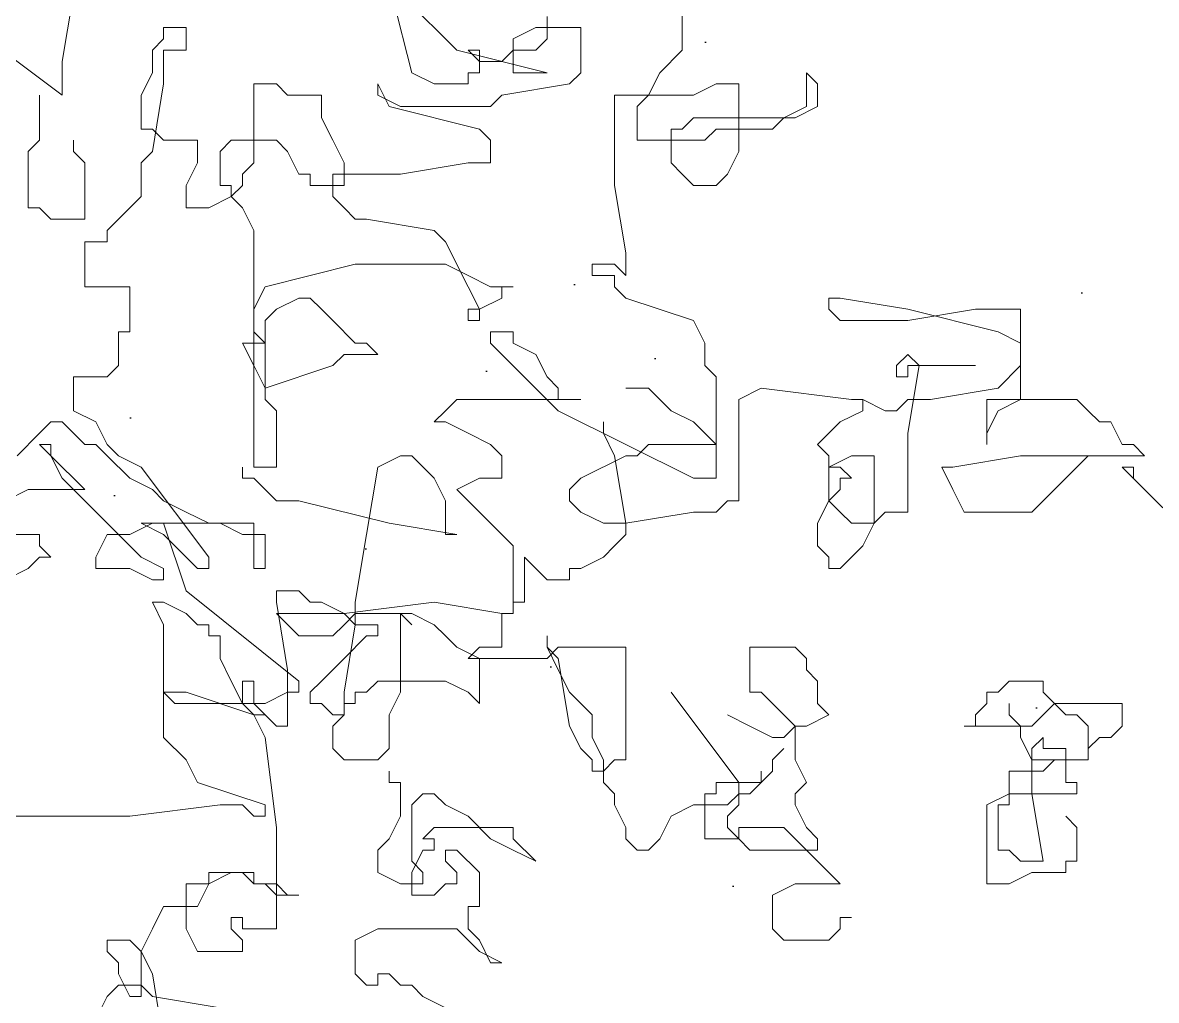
# Model space of a CAD drawing. Extents: x -95 to 325, y -1215 to -918.
# Drawn here: x -22.28 to -15.71, y -1078.18 to -1072.52 of the extents above; entities that cross this region are included whole.
import ezdxf

# ---------------------------------------------------------------- set-up
doc = ezdxf.new("R2010")
doc.units = 0
doc.layers.get('0').update_dxf_attribs({"linetype": 'CONTINUOUS'})
doc.layers.add('福建茶', color=76, linetype='CONTINUOUS')
doc.layers.add('马尼拉草', color=80, linetype='CONTINUOUS')

# ---------------------------------------------------------------- blocks, each defined once
blk = doc.blocks.new('tulia')
at = {"color": 3, "lineweight": 0}
for p, q in [((211.2944, 267.259), (211.2466, 267.5453)), ((211.4853, 267.3544), (211.5331, 267.4498)), ((210.0531, 267.4021), (210.1486, 267.3544)), ((211.0079, 267.4021), (211.2944, 267.3544)), ((210.1486, 267.3544), (210.1963, 267.3067)), ((211.2944, 267.3544), (211.3421, 267.3067)), ((211.3421, 267.1636), (211.3421, 267.3544)), ((211.3421, 267.3544), (211.3898, 267.3544)), ((211.3898, 267.3544), (211.4376, 267.259)), ((211.4376, 267.3067), (211.4853, 267.3544)), ((210.1963, 267.3067), (210.2441, 267.3067)), ((210.2441, 267.3067), (210.2918, 267.259)), ((210.3395, 267.259), (210.3395, 267.3067)), ((210.3395, 267.3067), (210.3873, 267.3067)), ((210.3873, 267.3067), (210.435, 267.259)), ((211.3421, 267.3067), (211.4376, 267.3067)), ((210.2918, 267.259), (210.3395, 267.259)), ((210.435, 267.259), (210.435, 267.1159)), ((211.3421, 267.1636), (211.2944, 267.259)), ((211.4376, 267.259), (211.4376, 267.2113)), ((209.9099, 267.1636), (209.8144, 267.2113)), ((209.8144, 267.2113), (209.8621, 267.2113)), ((209.8621, 267.2113), (209.9099, 267.1159)), ((211.4376, 267.2113), (211.4853, 267.1636)), ((210.0054, 267.0682), (209.9099, 267.1636)), ((210.9124, 267.1159), (210.9124, 267.1636)), ((210.9124, 267.1636), (211.1034, 267.1636)), ((211.1034, 267.1636), (211.1511, 267.0682)), ((211.2944, 267.0682), (211.3421, 267.1636)), ((211.3898, 267.1159), (211.3421, 267.1636)), ((211.4853, 267.1636), (211.4853, 267.1159)), ((208.3822, 267.0682), (208.4299, 267.1159)), ((208.4299, 267.1159), (208.6209, 267.1159)), ((208.6209, 267.1159), (208.6686, 267.0682)), ((209.9099, 267.1159), (209.9576, 267.0682)), ((210.435, 267.1159), (210.3395, 267.0682)), ((210.9602, 267.0682), (210.9124, 267.1159)), ((211.4853, 267.1159), (211.3898, 267.1159)), ((208.3822, 267.0205), (208.3822, 267.0682)), ((208.6686, 267.0682), (208.6686, 266.9251)), ((209.9576, 267.0682), (209.9576, 266.9728)), ((210.3395, 267.0682), (210.0054, 267.0682)), ((210.7692, 266.6389), (210.7692, 267.0682)), ((210.7692, 267.0682), (210.9124, 267.0682)), ((210.9124, 267.0682), (210.9124, 267.0205)), ((210.9602, 267.0205), (210.9602, 267.0682)), ((211.1511, 267.0682), (211.1511, 266.8774)), ((211.2466, 266.9728), (211.2944, 267.0682)), ((208.3344, 267.0205), (208.3822, 267.0205)), ((210.9124, 267.0205), (210.9602, 267.0205)), ((209.9576, 266.9728), (209.9099, 266.9728)), ((209.9099, 266.9728), (209.9099, 266.8297)), ((211.0557, 266.8774), (211.1034, 266.9728)), ((211.1034, 266.9728), (211.2466, 266.9728)), ((208.6686, 266.9251), (208.5731, 266.8774)), ((210.0531, 266.8774), (210.1008, 266.9251)), ((210.1008, 266.9251), (210.1963, 266.9251)), ((210.1963, 266.9251), (210.1963, 266.8297)), ((210.7215, 266.9251), (210.6737, 266.9251)), ((210.6737, 266.9251), (210.7692, 266.9251)), ((210.7692, 266.8774), (210.7215, 266.9251)), ((210.7692, 266.9251), (210.817, 266.8774)), ((207.5706, 266.8297), (207.6661, 266.8774)), ((207.6661, 266.8774), (207.7615, 266.8774)), ((207.7615, 266.8774), (207.7615, 266.5435)), ((208.5731, 266.8774), (208.3822, 266.8774)), ((208.3822, 266.8774), (208.4777, 266.782)), ((210.0054, 266.8297), (210.0054, 266.8774)), ((210.0054, 266.8774), (210.0531, 266.8774)), ((210.1486, 266.8297), (210.1486, 266.8774)), ((210.1486, 266.8774), (210.2441, 266.8774)), ((210.2441, 266.8774), (210.3395, 266.8297)), ((210.8647, 266.8774), (210.7692, 266.8774)), ((210.817, 266.8774), (210.8647, 266.8774)), ((210.9124, 266.8297), (210.8647, 266.8774)), ((210.8647, 266.8774), (210.8647, 266.8297)), ((210.9602, 266.8297), (211.0557, 266.8774)), ((211.1511, 266.8774), (211.0557, 266.8774)), ((211.0557, 266.8774), (211.0557, 266.8297)), ((207.4274, 266.782), (207.4274, 266.8297)), ((207.4274, 266.8297), (207.5706, 266.8297)), ((209.9099, 266.8297), (210.0054, 266.7343)), ((210.0531, 266.782), (210.0054, 266.8297)), ((210.1963, 266.8297), (210.1486, 266.7343)), ((210.1963, 266.782), (210.1486, 266.8297)), ((210.3395, 266.8297), (210.3395, 266.7343)), ((210.8647, 266.8297), (210.9602, 266.8297)), ((211.0557, 266.8297), (210.9124, 266.8297)), ((207.3796, 266.6389), (207.3796, 266.782)), ((207.3796, 266.782), (207.4274, 266.782)), ((207.5706, 266.4958), (207.5228, 266.782)), ((207.5228, 266.782), (207.6183, 266.782)), ((207.6183, 266.782), (207.6661, 266.7343)), ((208.4777, 266.782), (208.5731, 266.6866)), ((209.7667, 266.6866), (209.6712, 266.782)), ((209.6712, 266.782), (209.7667, 266.7343)), ((210.0531, 266.7343), (210.0531, 266.782)), ((210.1963, 266.5435), (210.1963, 266.782)), ((207.6661, 266.7343), (207.7138, 266.7343)), ((207.7138, 266.7343), (207.7138, 266.5435)), ((208.4777, 266.6866), (208.4777, 266.7343)), ((208.4777, 266.7343), (208.7641, 266.7343)), ((208.7641, 266.7343), (208.8118, 266.6866)), ((209.1938, 266.7343), (209.146, 266.6866)), ((209.2415, 266.7343), (209.1938, 266.7343)), ((209.2893, 266.6866), (209.2415, 266.7343)), ((209.7667, 266.7343), (209.8621, 266.6866)), ((210.0054, 266.7343), (210.0531, 266.7343)), ((210.1486, 266.7343), (210.1008, 266.7343)), ((210.1008, 266.7343), (210.1008, 266.6866)), ((210.3395, 266.7343), (210.2918, 266.6866)), ((208.5254, 266.6389), (208.4777, 266.6866)), ((208.5731, 266.6866), (208.6209, 266.6389)), ((208.8118, 266.6389), (208.8118, 266.6866)), ((208.8118, 266.6866), (208.9551, 266.6866)), ((208.8118, 266.6866), (208.8596, 266.6389)), ((208.9551, 266.6866), (208.9551, 266.4958)), ((209.146, 266.6866), (209.0983, 266.5912)), ((209.2893, 266.6389), (209.2893, 266.6866)), ((209.7667, 266.6389), (209.7667, 266.6866)), ((209.8621, 266.6866), (209.9576, 266.5912)), ((210.1008, 266.6866), (210.1486, 266.6866)), ((210.1486, 266.6866), (210.1008, 266.6389)), ((210.2918, 266.6866), (210.2441, 266.5912)), ((207.4274, 266.5912), (207.3796, 266.6389)), ((208.5731, 266.5435), (208.5254, 266.6389)), ((208.6209, 266.6389), (208.8118, 266.6389)), ((208.8596, 266.6389), (208.8596, 266.5912)), ((209.337, 266.5435), (209.2893, 266.6389)), ((210.1008, 266.6389), (209.7667, 266.6389)), ((210.817, 266.2572), (210.7692, 266.6389)), ((208.8596, 266.5912), (208.8118, 266.5435)), ((209.0983, 266.5912), (209.0028, 266.5435)), ((209.9576, 266.5912), (210.0531, 266.5435)), ((210.2441, 266.5912), (210.2441, 266.448)), ((210.817, 266.5435), (210.817, 266.5912)), ((210.817, 266.5912), (210.8647, 266.5912)), ((210.8647, 266.5912), (210.9124, 266.5435)), ((211.0079, 266.5435), (211.3898, 266.5912)), ((211.3898, 266.5912), (211.9627, 266.5912)), ((207.7615, 266.5435), (207.6661, 266.4958)), ((207.7138, 266.5435), (207.6661, 266.5435)), ((207.6661, 266.5435), (207.6661, 266.4003)), ((208.5731, 266.4958), (208.5731, 266.5435)), ((208.8118, 266.5435), (208.8118, 266.4958)), ((208.8596, 266.5435), (208.8118, 266.4958)), ((209.0028, 266.5435), (208.8596, 266.5435)), ((209.337, 266.4958), (209.337, 266.5435)), ((210.0531, 266.5435), (210.1008, 266.4958)), ((210.1486, 266.4958), (210.1963, 266.5435)), ((211.1034, 266.448), (210.817, 266.5435)), ((210.9124, 266.5435), (211.0079, 266.5435)), ((207.6661, 266.4958), (207.3796, 266.4958)), ((207.3796, 266.4958), (207.3796, 266.448)), ((207.5706, 266.3049), (207.5706, 266.4958)), ((208.5254, 266.448), (208.5731, 266.4958)), ((208.7641, 266.4958), (208.7164, 266.448)), ((208.8118, 266.4958), (208.7641, 266.4958)), ((208.8118, 266.4958), (208.8118, 266.448)), ((208.9551, 266.4958), (208.9073, 266.4958)), ((208.9073, 266.4958), (208.9073, 266.448)), ((209.3847, 266.448), (209.337, 266.4958)), ((210.1008, 266.4958), (210.1486, 266.4958)), ((207.3796, 266.448), (207.4274, 266.448)), ((207.4274, 266.448), (207.4274, 266.3049)), ((208.5731, 266.3526), (208.5254, 266.448)), ((208.7164, 266.448), (208.6686, 266.4003)), ((208.9073, 266.448), (208.7164, 266.448)), ((208.7164, 266.448), (208.7164, 266.4003)), ((208.8118, 266.448), (209.0983, 266.0664)), ((209.3847, 266.3526), (209.3847, 266.448)), ((210.2441, 266.448), (210.2918, 266.448)), ((210.2918, 266.448), (210.2918, 266.4003)), ((211.1511, 266.3526), (211.1034, 266.448)), ((207.5228, 266.4003), (207.4751, 266.3526)), ((207.6661, 266.4003), (207.5228, 266.4003)), ((208.6686, 266.4003), (208.6686, 266.3526)), ((209.337, 266.3526), (209.3847, 266.4003)), ((209.3847, 266.4003), (209.4325, 266.4003)), ((209.4325, 266.4003), (209.4325, 266.3526)), ((207.4751, 266.3526), (207.3319, 266.3526)), ((207.3319, 266.3526), (207.3319, 266.2095)), ((207.3319, 266.3049), (207.3319, 266.3526)), ((207.3319, 266.3526), (207.5706, 266.3526)), ((207.5706, 266.3526), (207.6183, 266.2572)), ((208.5731, 266.2095), (208.5731, 266.3526)), ((208.6686, 266.3526), (208.6209, 266.3049)), ((209.2893, 265.8756), (209.2893, 266.3526)), ((209.2893, 266.3526), (209.337, 266.3526)), ((209.4325, 266.2572), (209.3847, 266.3526)), ((209.4325, 266.3526), (209.4802, 266.3049)), ((210.2918, 266.3049), (210.3395, 266.3526)), ((210.3395, 266.3526), (210.4828, 266.3526)), ((210.4828, 266.3526), (210.5305, 266.3049)), ((211.2466, 266.2572), (211.1511, 266.3526)), ((207.2841, 266.2572), (207.3319, 266.3049)), ((207.4274, 266.3049), (207.5228, 266.3049)), ((207.5228, 266.3049), (207.5228, 266.2572)), ((207.5228, 266.2572), (207.5706, 266.3049)), ((209.4802, 266.3049), (209.528, 266.2095)), ((210.2918, 266.1618), (210.2918, 266.3049)), ((210.5305, 266.3049), (210.5305, 266.2095)), ((207.1887, 266.2095), (207.2364, 266.2572)), ((207.2364, 266.2572), (207.2841, 266.2572)), ((207.6183, 266.2572), (207.6183, 266.2095)), ((208.6209, 266.2572), (208.5731, 266.2095)), ((208.6686, 266.2572), (208.6209, 266.2572)), ((208.7641, 266.2095), (208.6686, 266.2572)), ((209.4325, 266.1618), (209.4325, 266.2572)), ((210.8647, 266.1618), (210.817, 266.2572)), ((211.2466, 265.7802), (211.2466, 266.2572)), ((207.1887, 266.1141), (207.1887, 266.2095)), ((207.3319, 266.2095), (207.3796, 266.1618)), ((207.5706, 266.2095), (207.4751, 266.1141)), ((207.857, 266.2095), (207.5706, 266.2095)), ((207.6183, 266.2095), (207.6661, 266.1618)), ((207.8093, 266.1618), (207.8093, 266.2095)), ((207.8093, 266.2095), (207.857, 266.2095)), ((208.5254, 266.2095), (208.4299, 266.1618)), ((208.5731, 266.2095), (208.5254, 266.2095)), ((208.6209, 266.1618), (208.5731, 266.2095)), ((208.8596, 266.1618), (208.7641, 266.2095)), ((209.528, 266.2095), (209.5757, 265.9233)), ((210.5305, 266.2095), (210.4828, 266.1618)), ((210.7215, 265.971), (210.7215, 266.2095)), ((210.7215, 266.2095), (210.7692, 266.2095)), ((210.7692, 266.2095), (210.817, 266.1618)), ((207.3796, 266.1618), (207.4274, 266.1618)), ((207.4274, 266.1618), (207.5228, 266.0664)), ((207.6661, 266.1618), (207.6661, 266.1141)), ((207.7615, 266.1141), (207.8093, 266.1618)), ((208.4299, 266.1618), (208.4777, 266.1141)), ((208.7164, 266.0664), (208.6209, 266.1618)), ((209.528, 266.0664), (209.4325, 266.1618)), ((210.2441, 266.0664), (210.2918, 266.1618)), ((210.4828, 266.1618), (210.4828, 266.1141)), ((210.4828, 266.0664), (210.4828, 266.1618)), ((210.4828, 266.1618), (210.5305, 266.1618)), ((210.5305, 266.1618), (210.5783, 266.1141)), ((210.817, 266.1618), (210.8647, 266.1141)), ((210.8647, 266.1618), (210.817, 266.1618)), ((210.817, 266.1618), (210.8647, 266.1618)), ((210.9124, 266.1141), (210.8647, 266.1618)), ((211.1511, 266.0664), (210.8647, 266.1618)), ((210.8647, 266.1618), (210.9124, 266.1141)), ((207.4751, 266.1141), (207.1887, 266.1141)), ((207.7615, 266.0664), (207.7615, 266.1141)), ((208.4777, 266.1141), (208.4777, 266.0187)), ((209.9576, 266.0664), (209.9099, 266.1141)), ((209.9099, 266.1141), (209.9099, 265.9233)), ((210.4828, 266.1141), (210.435, 266.1141)), ((210.435, 266.1141), (210.435, 266.0664)), ((210.5783, 266.1141), (210.626, 266.1141)), ((210.626, 266.1141), (210.626, 266.0664)), ((210.7215, 266.0664), (210.817, 266.1141)), ((210.817, 266.1141), (211.1989, 266.1141)), ((210.8647, 266.1141), (210.8647, 266.0187)), ((210.9124, 266.0187), (210.9124, 266.1141)), ((210.9124, 266.1141), (210.9602, 266.0187)), ((211.1989, 266.1141), (211.2466, 266.0664)), ((207.5228, 266.0664), (207.5228, 266.0187)), ((207.6661, 266.0187), (207.7138, 266.0664)), ((207.7138, 266.0664), (207.7615, 266.0664)), ((208.7641, 266.0664), (208.7164, 266.0664)), ((208.7641, 265.8756), (208.7641, 266.0664)), ((209.5757, 265.971), (209.528, 266.0664)), ((210.0531, 266.0187), (209.9576, 266.0664)), ((210.2441, 265.7325), (210.2441, 266.0664)), ((210.3873, 266.0664), (210.3395, 266.0187)), ((210.435, 266.0664), (210.3873, 266.0664)), ((210.435, 265.7802), (210.4828, 266.0664)), ((210.626, 266.0664), (210.5783, 266.0187)), ((210.6737, 266.0187), (210.6737, 266.0664)), ((210.6737, 266.0664), (210.7215, 266.0664)), ((211.2466, 266.0664), (211.1511, 266.0664)), ((207.5228, 266.0187), (207.6661, 266.0187)), ((208.4777, 266.0187), (208.5254, 265.971)), ((210.3395, 266.0187), (210.0531, 266.0187)), ((210.5783, 266.0187), (210.4828, 265.9233)), ((211.1511, 265.6371), (210.6737, 266.0187)), ((210.8647, 266.0187), (210.9124, 266.0187)), ((210.9602, 266.0187), (211.0079, 265.9233)), ((208.5254, 265.971), (208.5254, 265.9233)), ((209.6234, 265.8756), (209.5757, 265.971)), ((210.7692, 265.6848), (210.7215, 265.971)), ((208.5254, 265.9233), (208.5731, 265.8756)), ((209.6234, 265.9233), (209.5757, 265.8756)), ((209.5757, 265.9233), (209.6234, 265.8756)), ((209.9576, 265.9233), (209.6234, 265.9233)), ((209.9099, 265.9233), (210.0054, 265.8756)), ((209.9099, 265.8756), (209.9576, 265.9233)), ((210.4828, 265.9233), (210.3873, 265.8279)), ((211.0079, 265.9233), (211.0079, 265.8279)), ((208.5731, 265.8756), (208.7641, 265.8756)), ((209.5757, 265.8756), (209.2893, 265.8756)), ((209.6234, 265.8756), (209.6234, 265.8279)), ((209.6234, 265.8279), (209.6234, 265.8756)), ((209.8144, 265.7325), (209.8144, 265.8756)), ((209.8144, 265.8756), (209.9099, 265.8756)), ((210.0054, 265.8756), (210.0531, 265.8279)), ((210.0531, 265.8279), (210.1008, 265.7802)), ((210.3873, 265.8279), (210.3395, 265.8279)), ((210.3395, 265.8279), (210.3395, 265.7802)), ((210.4828, 265.7802), (210.5305, 265.8279)), ((210.5305, 265.8279), (210.6737, 265.8279)), ((210.6737, 265.8279), (210.7692, 265.7325)), ((211.0079, 265.8279), (211.0557, 265.8279)), ((211.0557, 265.8279), (211.0557, 265.7802)), ((210.1008, 265.7802), (210.1963, 265.7325)), ((210.1963, 265.7802), (210.2441, 265.7325)), ((210.3395, 265.7802), (210.435, 265.7802)), ((210.435, 265.7325), (210.435, 265.7802)), ((210.435, 265.7802), (210.4828, 265.7325)), ((210.435, 265.7325), (210.4828, 265.7802)), ((211.0557, 265.7802), (211.1034, 265.7802)), ((211.1034, 265.7802), (211.1511, 265.7325)), ((211.2944, 265.6848), (211.2466, 265.7802)), ((209.7667, 265.6848), (209.7667, 265.7325)), ((209.7667, 265.7325), (209.8144, 265.7325)), ((209.8144, 265.7325), (209.7667, 265.7325)), ((209.7667, 265.7325), (209.7667, 265.4462)), ((210.1008, 265.6848), (209.8144, 265.7325)), ((210.4828, 265.7325), (210.1008, 265.6848)), ((210.1963, 265.7325), (210.435, 265.7325)), ((210.435, 265.6848), (210.435, 265.7325)), ((210.4828, 265.7325), (210.5783, 265.6848)), ((210.7692, 265.7325), (210.4828, 265.7325)), ((211.1511, 265.7325), (211.2466, 265.6848)), ((209.7189, 265.4939), (209.7189, 265.6848)), ((209.7189, 265.6848), (209.7667, 265.6848)), ((210.3873, 265.3985), (210.435, 265.6848)), ((210.5783, 265.6848), (210.626, 265.6848)), ((210.626, 265.6848), (210.6737, 265.6371)), ((210.7692, 265.6371), (210.7692, 265.6848)), ((211.2466, 265.6848), (211.2944, 265.6848)), ((210.6737, 265.6371), (210.7692, 265.6371)), ((211.2466, 265.3508), (211.1511, 265.6371)), ((209.528, 265.5417), (209.528, 265.5894)), ((209.528, 265.5894), (209.6234, 265.5894)), ((209.6234, 265.5894), (209.6712, 265.5417)), ((211.2466, 265.5417), (211.2466, 265.5894)), ((211.2466, 265.5894), (211.2944, 265.5894)), ((211.2944, 265.5894), (211.3898, 265.5417)), ((211.915, 265.5894), (211.8195, 265.5417)), ((208.2867, 265.4462), (208.3822, 265.5417)), ((208.3822, 265.5417), (208.4299, 265.5417)), ((208.4299, 265.5417), (208.4299, 265.4939)), ((209.3847, 265.4939), (209.4802, 265.5417)), ((209.4802, 265.5417), (209.528, 265.5417)), ((209.6712, 265.5417), (209.7189, 265.4939)), ((210.8647, 265.5417), (210.817, 265.5417)), ((210.817, 265.5417), (210.817, 265.3985)), ((210.8647, 265.3508), (210.8647, 265.5417)), ((211.0557, 265.4939), (211.0557, 265.5417)), ((211.0557, 265.5417), (211.1034, 265.5417)), ((211.1034, 265.5417), (211.1511, 265.4939)), ((211.3421, 265.4939), (211.2466, 265.5417)), ((211.3898, 265.5417), (211.5331, 265.5417)), ((211.5331, 265.5417), (211.5331, 265.4939)), ((211.8195, 265.5417), (211.7718, 265.4939)), ((206.8067, 265.4939), (207.0932, 265.2077)), ((208.4299, 265.4939), (208.4777, 265.4462)), ((209.337, 265.4462), (209.3847, 265.4939)), ((211.3421, 265.1123), (211.0557, 265.4939)), ((211.1511, 265.4939), (211.2466, 265.3985)), ((211.3898, 265.4462), (211.3421, 265.4939)), ((211.5331, 265.4939), (211.4853, 265.3985)), ((211.7718, 265.4939), (211.724, 265.4939)), ((211.724, 265.4939), (211.7718, 265.4462)), ((208.239, 265.3508), (208.2867, 265.4462)), ((208.4777, 265.4462), (208.4777, 265.3508)), ((209.2893, 265.3985), (209.337, 265.4462)), ((209.7667, 265.4462), (209.8144, 265.3985)), ((211.6763, 265.16), (211.3898, 265.4462)), ((211.7718, 265.4462), (211.7718, 265.3985)), ((209.2893, 265.3508), (209.2893, 265.3985)), ((209.8144, 265.3985), (209.9099, 265.3031)), ((210.2918, 265.3508), (210.0054, 265.3985)), ((210.0054, 265.3985), (210.0531, 265.3985)), ((210.0531, 265.3985), (210.0531, 265.2554)), ((210.3395, 265.1123), (210.3873, 265.3985)), ((210.817, 265.3985), (210.9124, 265.3985)), ((210.9124, 265.3985), (211.0079, 265.3508)), ((211.2466, 265.3985), (211.3421, 265.3508)), ((211.3898, 265.3985), (211.2944, 265.3508)), ((211.4853, 265.3985), (211.3898, 265.3985)), ((211.7718, 265.3985), (211.9627, 265.3985)), ((208.1912, 265.3031), (208.239, 265.3508)), ((208.239, 265.3508), (208.3344, 265.3508)), ((208.239, 265.0646), (208.239, 265.3508)), ((208.3344, 265.3508), (208.3822, 265.3031)), ((208.4777, 265.3508), (208.4299, 265.2554)), ((209.0028, 265.3031), (209.2893, 265.3508)), ((209.2893, 265.3508), (209.3847, 265.3508)), ((209.337, 265.0646), (209.2893, 265.3508)), ((209.3847, 265.3508), (209.4802, 265.3031)), ((210.6737, 265.2554), (210.2918, 265.3508)), ((211.3421, 265.3508), (210.8647, 265.3508)), ((211.0079, 265.3508), (211.0557, 265.3508)), ((211.0557, 265.3508), (211.1511, 265.3031)), ((211.2944, 265.3508), (211.2466, 265.3508)), ((207.5228, 265.2554), (207.5706, 265.3031)), ((207.5706, 265.3031), (207.857, 265.3031)), ((207.857, 265.3031), (207.9048, 265.2077)), ((208.0957, 264.9692), (208.0957, 265.3031)), ((208.0957, 265.3031), (208.1912, 265.3031)), ((208.3822, 265.3031), (208.4299, 265.2554)), ((208.8596, 265.2554), (208.9073, 265.3031)), ((208.9073, 265.3031), (209.0028, 265.3031)), ((209.4802, 265.3031), (209.528, 265.2554)), ((209.9099, 265.3031), (210.0054, 265.2077)), ((211.1511, 265.3031), (211.2466, 265.2554)), ((207.4751, 265.2077), (207.5228, 265.2554)), ((208.4299, 265.2554), (208.3822, 265.2077)), ((208.4299, 265.2554), (208.4299, 265.1123)), ((208.8118, 264.8261), (208.8118, 265.2554)), ((208.8118, 265.2554), (208.8596, 265.2554)), ((209.528, 265.2554), (209.528, 265.2077)), ((210.0531, 265.2554), (210.1008, 265.16)), ((210.7692, 265.2554), (210.6737, 265.2554)), ((210.817, 265.2077), (210.7692, 265.2554)), ((211.2466, 265.2554), (211.2944, 265.2077)), ((211.915, 265.2554), (211.8195, 265.2077)), ((207.0932, 265.2077), (207.1887, 265.1123)), ((207.4274, 265.16), (207.4751, 265.2077)), ((207.9048, 265.2077), (207.9525, 265.1123)), ((208.3822, 265.2077), (208.3822, 265.16)), ((209.528, 265.2077), (209.4802, 265.16)), ((210.0054, 265.2077), (209.9099, 265.16)), ((210.8647, 265.16), (210.817, 265.2077)), ((211.2944, 265.2077), (211.3898, 265.16)), ((211.8195, 265.2077), (211.5808, 265.2077)), ((211.5808, 265.2077), (211.6286, 265.16)), ((207.1409, 265.1123), (207.1409, 265.16)), ((207.3796, 265.1123), (207.4274, 265.16)), ((208.3822, 265.16), (208.3344, 265.16)), ((208.3344, 265.16), (208.3822, 265.1123)), ((209.0028, 265.16), (208.9073, 265.16)), ((208.9073, 265.16), (208.9073, 264.7307)), ((209.5757, 264.8738), (209.0028, 265.16)), ((209.4802, 265.16), (209.2893, 265.0646)), ((209.9099, 265.16), (209.8144, 265.16)), ((209.8144, 265.16), (209.8144, 265.0646)), ((210.1008, 265.16), (210.1963, 265.0646)), ((210.9124, 265.16), (210.8647, 265.16)), ((210.9124, 265.1123), (210.9124, 265.16)), ((211.3898, 265.16), (211.4853, 265.0646)), ((211.6286, 265.16), (211.6763, 265.1123)), ((211.724, 265.0646), (211.6763, 265.16)), ((207.1887, 265.1123), (207.1409, 265.1123)), ((207.3319, 265.0646), (207.3796, 265.1123)), ((207.9048, 265.1123), (207.6183, 265.0646)), ((207.9525, 265.1123), (207.9048, 265.1123)), ((208.4299, 265.1123), (208.3344, 265.0646)), ((208.3822, 265.1123), (208.4299, 265.1123)), ((208.4299, 265.1123), (208.4299, 265.0646)), ((210.2441, 265.0646), (210.3395, 265.1123)), ((210.7692, 264.8738), (210.7692, 265.1123)), ((210.7692, 265.1123), (210.8647, 265.1123)), ((210.8647, 265.1123), (210.8647, 264.1105)), ((211.4376, 265.0646), (211.3421, 265.1123)), ((211.6763, 265.1123), (211.724, 265.0646)), ((207.6183, 265.0646), (207.0932, 265.0646)), ((207.0932, 265.0646), (207.1409, 265.0169)), ((207.2841, 265.0646), (207.3319, 265.0646)), ((208.3344, 265.0646), (208.239, 265.0646)), ((208.4299, 265.0646), (208.4777, 265.0169)), ((209.2415, 265.0646), (209.1938, 265.0169)), ((209.2893, 265.0646), (209.2415, 265.0646)), ((209.3847, 264.9692), (209.337, 265.0646)), ((209.8144, 265.0646), (209.8621, 265.0169)), ((210.1963, 265.0646), (210.2441, 265.0646)), ((211.4853, 265.0169), (211.4376, 265.0646)), ((211.4853, 265.0646), (211.5331, 265.0169)), ((211.724, 265.0646), (211.724, 265.0169)), ((211.7718, 265.0169), (211.724, 265.0646)), ((211.7718, 264.9692), (211.8673, 265.0646)), ((207.1409, 265.0169), (207.1887, 265.0169)), ((207.1887, 265.0169), (207.2364, 264.9215)), ((207.7615, 264.8261), (207.7615, 265.0169)), ((207.7615, 265.0169), (207.7615, 264.9692)), ((208.4777, 265.0169), (208.3822, 264.9215)), ((209.1938, 265.0169), (208.9073, 265.0169)), ((208.9073, 265.0169), (209.0028, 264.9215)), ((209.8621, 265.0169), (209.9576, 264.9692)), ((211.5331, 264.9215), (211.4853, 265.0169)), ((211.5331, 265.0169), (211.5808, 265.0169)), ((211.5808, 265.0169), (211.6763, 264.9215)), ((211.724, 265.0169), (211.7718, 265.0169)), ((207.7615, 264.9692), (207.7138, 264.8738)), ((208.048, 264.683), (208.0957, 264.9692)), ((209.3847, 264.9215), (209.3847, 264.9692)), ((209.9576, 264.9692), (210.0531, 264.9215)), ((211.724, 264.9215), (211.7718, 264.9692)), ((207.2364, 264.9215), (207.2841, 264.9215)), ((207.2841, 264.9215), (207.3319, 264.8738)), ((208.3822, 264.9215), (208.2867, 264.8738)), ((209.0028, 264.9215), (209.0983, 264.8738)), ((210.0531, 264.9215), (210.1008, 264.9215)), ((210.1008, 264.9215), (210.0531, 264.8738)), ((211.6286, 264.8738), (211.5331, 264.9215)), ((211.6763, 264.9215), (211.724, 264.9215)), ((207.3319, 264.8738), (207.3796, 264.8261)), ((207.7138, 264.8738), (207.6183, 264.8261)), ((208.0957, 264.8261), (208.1435, 264.8738)), ((208.1435, 264.8738), (208.1912, 264.8738)), ((208.1912, 264.8738), (208.2867, 264.8261)), ((208.2867, 264.8738), (208.2867, 264.8261)), ((209.0983, 264.8738), (209.1938, 264.7784)), ((209.8621, 264.5876), (209.5757, 264.8738)), ((210.0531, 264.8738), (210.0054, 264.8261)), ((210.817, 264.8261), (210.7692, 264.8738)), ((211.6286, 264.7307), (211.6286, 264.8738)), ((207.3796, 264.8261), (207.7615, 264.8261)), ((207.6183, 264.8261), (207.6183, 264.5876)), ((207.7138, 264.7784), (208.0003, 264.8261)), ((208.0003, 264.8261), (208.0957, 264.8261)), ((208.2867, 264.8261), (208.3344, 264.8261)), ((208.3344, 264.8261), (208.7164, 264.7784)), ((208.7164, 264.7784), (208.8118, 264.8261)), ((210.0054, 264.8261), (209.4802, 264.8261)), ((209.4802, 264.8261), (209.5757, 264.8261)), ((209.5757, 264.8261), (209.5757, 264.7784)), ((210.817, 264.4921), (210.817, 264.8261)), ((207.6183, 264.683), (207.7138, 264.7784)), ((209.1938, 264.7784), (209.2893, 264.7784)), ((209.5757, 264.7784), (209.6234, 264.7307)), ((210.817, 264.7784), (210.5305, 264.683)), ((210.8647, 264.683), (210.817, 264.7784)), ((208.0957, 264.683), (208.0957, 264.7307)), ((208.0957, 264.7307), (208.1435, 264.7307)), ((208.1435, 264.7307), (208.1435, 264.683)), ((208.9073, 264.7307), (208.9551, 264.683)), ((209.6234, 264.7307), (209.6712, 264.6353)), ((211.4376, 264.683), (211.4853, 264.7307)), ((211.4853, 264.7307), (211.6286, 264.7307)), ((207.6183, 264.4444), (207.6183, 264.683)), ((207.8093, 264.683), (208.0957, 264.683)), ((208.0957, 264.6353), (208.048, 264.683)), ((208.1435, 264.683), (208.0957, 264.6353)), ((208.9551, 264.683), (208.9551, 264.5876)), ((210.5305, 264.683), (210.4828, 264.6353)), ((210.9124, 264.5876), (210.8647, 264.683)), ((211.4376, 264.5399), (211.4376, 264.683)), ((209.6712, 264.6353), (209.7667, 264.5876)), ((210.4828, 264.6353), (210.3395, 264.6353)), ((210.3395, 264.6353), (210.3873, 264.5876)), ((207.6183, 264.5876), (207.7138, 264.5399)), ((208.9551, 264.5876), (209.0028, 264.4921)), ((209.7667, 264.5876), (209.7667, 264.5399)), ((209.8621, 264.5399), (209.8621, 264.5876)), ((210.3873, 264.5876), (210.435, 264.5876)), ((210.435, 264.5876), (210.5305, 264.4921)), ((210.8647, 264.5399), (210.817, 264.5876)), ((210.817, 264.5876), (210.9124, 264.5876)), ((207.7138, 264.5399), (208.0957, 264.4444)), ((209.7667, 264.5399), (209.8621, 264.5399)), ((210.8647, 264.4444), (210.8647, 264.5399)), ((211.3898, 264.349), (211.3898, 264.5399)), ((211.3898, 264.5399), (211.4376, 264.5399)), ((208.0957, 264.4921), (207.8093, 264.4444)), ((208.3822, 264.4921), (208.0957, 264.4921)), ((208.4299, 264.4444), (208.3822, 264.4921)), ((209.0028, 264.4921), (209.2893, 264.3967)), ((209.9099, 264.4444), (209.9099, 264.4921)), ((209.9099, 264.4921), (209.9576, 264.4921)), ((209.9576, 264.4921), (209.9576, 264.4444)), ((210.5305, 264.4921), (210.5783, 264.4444)), ((210.7692, 264.4444), (210.817, 264.4921)), ((207.8093, 264.4444), (207.6183, 264.4444)), ((208.0957, 264.4444), (208.3822, 264.3967)), ((208.4299, 264.3967), (208.4299, 264.4444)), ((209.9099, 264.4444), (209.8144, 264.3967)), ((209.9576, 264.349), (209.9099, 264.4444)), ((209.9576, 264.4444), (209.9099, 264.4444)), ((210.5783, 264.4444), (210.626, 264.3967)), ((210.6737, 264.3967), (210.7692, 264.4444)), ((210.817, 264.349), (210.8647, 264.4444)), ((208.3822, 264.3967), (208.4299, 264.3967)), ((209.2893, 264.3967), (209.337, 264.349)), ((209.8144, 264.3967), (209.8144, 264.349)), ((210.626, 264.3967), (210.6737, 264.3967)), ((209.337, 264.349), (209.337, 264.3013)), ((209.8144, 264.349), (209.7667, 264.349)), ((209.7667, 264.349), (209.8621, 264.349)), ((209.8621, 264.349), (209.9576, 264.3013)), ((210.0531, 264.1582), (209.9576, 264.349)), ((210.435, 264.2536), (210.817, 264.349)), ((211.5808, 264.349), (211.3898, 264.349)), ((211.5808, 264.1582), (211.5808, 264.349)), ((209.337, 264.2536), (209.2893, 264.3013)), ((209.2893, 264.3013), (209.2893, 264.2059)), ((209.337, 264.3013), (209.4325, 264.3013)), ((209.4325, 264.3013), (209.4325, 264.2536)), ((209.9576, 264.3013), (210.0531, 264.2536)), ((209.4325, 264.2536), (209.337, 264.2536)), ((210.0531, 264.2536), (210.435, 264.2536)), ((209.2893, 264.2059), (209.337, 263.9197)), ((210.1008, 264.1105), (210.0531, 264.1582)), ((211.4853, 264.1105), (211.4853, 264.1582)), ((211.4853, 264.1582), (211.5808, 264.1582)), ((210.3873, 264.0628), (210.1008, 264.1105)), ((210.8647, 264.1105), (210.9124, 264.0151)), ((211.4376, 264.0628), (211.4853, 264.1105)), ((210.435, 264.0628), (210.3873, 264.0628)), ((210.4828, 264.0151), (210.435, 264.0628)), ((211.3421, 263.9674), (211.4376, 264.0628)), ((211.5808, 263.8243), (211.5808, 264.0628)), ((211.5808, 264.0628), (211.724, 264.0628)), ((211.724, 264.0628), (211.7718, 264.0151)), ((210.5305, 263.9674), (210.4828, 264.0151)), ((210.9124, 264.0151), (210.9602, 263.9674)), ((210.9602, 263.9674), (211.0557, 264.0151)), ((211.0557, 264.0151), (211.1511, 264.0151)), ((211.1511, 264.0151), (211.1511, 263.9197)), ((211.7718, 264.0151), (211.8195, 264.0151)), ((211.8195, 264.0151), (211.8195, 263.7766)), ((210.5305, 263.872), (210.5305, 263.9674)), ((210.9124, 263.9197), (210.9602, 263.9674)), ((210.9602, 263.9674), (210.9602, 263.9197)), ((211.3421, 263.8243), (211.3421, 263.9674)), ((208.8596, 263.872), (208.9073, 263.9197)), ((208.9073, 263.9197), (209.0028, 263.9197)), ((209.0028, 263.9197), (209.0505, 263.872)), ((209.337, 263.9197), (209.337, 263.538)), ((210.626, 263.9197), (210.4828, 263.9197)), ((210.4828, 263.9197), (210.4828, 263.8243)), ((210.626, 263.872), (210.626, 263.9197)), ((210.9124, 263.872), (210.9124, 263.9197)), ((210.9602, 263.9197), (211.0079, 263.9197)), ((211.0079, 263.9197), (211.0079, 263.7766)), ((211.1511, 263.9197), (211.1034, 263.8243)), ((208.8118, 263.7766), (208.8596, 263.872)), ((209.0505, 263.872), (209.0983, 263.8243)), ((209.9576, 263.8243), (210.2441, 263.872)), ((210.2441, 263.872), (210.5305, 263.872)), ((210.6737, 263.872), (210.626, 263.872)), ((210.7215, 263.7766), (210.6737, 263.872)), ((210.8647, 263.8243), (210.9124, 263.872)), ((209.0983, 263.8243), (209.0983, 263.6812)), ((209.8621, 263.7289), (209.8621, 263.8243)), ((209.8621, 263.8243), (209.9576, 263.8243)), ((210.4828, 263.8243), (210.5305, 263.7289)), ((210.8647, 263.4903), (210.8647, 263.8243)), ((211.1034, 263.8243), (211.1034, 263.7289)), ((211.2944, 263.7766), (211.3421, 263.8243)), ((211.6286, 263.7766), (211.5808, 263.8243)), ((208.8118, 263.4903), (208.8118, 263.7766)), ((210.7692, 263.7289), (210.7215, 263.7766)), ((211.0079, 263.7766), (210.9602, 263.7289)), ((211.2466, 263.4903), (211.2944, 263.7766)), ((211.6286, 263.7289), (211.6286, 263.7766)), ((211.8195, 263.7766), (211.7718, 263.7289)), ((208.9073, 263.6812), (208.9551, 263.7289)), ((208.9551, 263.7289), (209.2415, 263.7289)), ((209.2415, 263.7289), (209.2415, 263.5858)), ((209.9099, 263.6812), (209.8621, 263.7289)), ((210.5305, 263.7289), (210.5783, 263.6335)), ((210.9602, 263.7289), (210.7692, 263.7289)), ((211.1034, 263.7289), (211.2466, 263.7289)), ((211.2466, 263.7289), (211.2944, 263.6812)), ((211.7718, 263.7289), (211.7718, 263.538)), ((208.6209, 263.6335), (208.6686, 263.6812)), ((208.6686, 263.6812), (208.9073, 263.6812)), ((209.0505, 263.6812), (209.0028, 263.6335)), ((209.0983, 263.6812), (209.0505, 263.6812)), ((210.2918, 263.5858), (209.9099, 263.6812)), ((211.2944, 263.6812), (211.3421, 263.6812)), ((211.3421, 263.6812), (211.3421, 263.538)), ((208.4777, 263.5858), (208.5731, 263.6335)), ((208.6209, 263.6335), (208.5254, 263.5858)), ((208.5731, 263.6335), (208.6209, 263.6335)), ((209.0028, 263.6335), (208.6209, 263.6335)), ((210.5783, 263.6335), (210.5783, 263.538)), ((208.4777, 263.4903), (208.4777, 263.5858)), ((208.5254, 263.5858), (208.5254, 263.4426)), ((209.2415, 263.5858), (209.1938, 263.538)), ((209.8144, 263.538), (209.8621, 263.5858)), ((209.8621, 263.5858), (210.2441, 263.5858)), ((210.2441, 263.5858), (210.3395, 263.538)), ((210.3395, 263.4903), (210.2918, 263.5858)), ((209.0028, 263.538), (208.9073, 263.4903)), ((209.337, 263.538), (209.0028, 263.538)), ((209.1938, 263.538), (209.146, 263.4426)), ((209.528, 263.4903), (209.8144, 263.538)), ((210.3395, 263.538), (210.3395, 263.4903)), ((210.5783, 263.538), (210.7215, 263.538)), ((210.7215, 263.538), (210.7692, 263.4903)), ((211.3421, 263.538), (211.2944, 263.4426)), ((211.6763, 263.3949), (211.6763, 263.538)), ((211.6763, 263.538), (212.0582, 263.2518)), ((208.5254, 263.4426), (208.4777, 263.4903)), ((208.9073, 263.4903), (208.8118, 263.4903)), ((209.4802, 263.4426), (209.528, 263.4903)), ((209.9576, 263.4903), (210.1008, 263.4903)), ((209.9576, 263.4426), (209.9576, 263.4903)), ((210.1008, 263.4903), (210.1963, 263.4426)), ((210.7692, 263.4903), (210.8647, 263.4903)), ((211.2466, 263.3472), (211.2466, 263.4903)), ((209.146, 263.4426), (209.0505, 263.3472)), ((209.4802, 263.2518), (209.4802, 263.4426)), ((210.0054, 263.3472), (209.6234, 263.4426)), ((209.6234, 263.4426), (209.7667, 263.4426)), ((209.7667, 263.4426), (209.7667, 263.2995)), ((209.9099, 263.3949), (209.9099, 263.4426)), ((209.9099, 263.4426), (209.9576, 263.4426)), ((210.1963, 263.4426), (210.2918, 263.061)), ((211.2944, 263.4426), (211.2944, 263.3472)), ((209.7667, 263.3472), (209.8144, 263.3949)), ((209.8144, 263.3949), (209.9099, 263.3949)), ((209.9099, 263.3949), (209.9099, 263.3472)), ((209.9576, 263.3472), (209.9099, 263.3949)), ((211.6286, 263.1087), (211.6763, 263.3949)), ((209.0505, 263.3472), (209.0505, 263.1087)), ((209.6234, 263.2995), (209.6712, 263.3472)), ((209.6712, 263.3472), (209.7667, 263.3472)), ((209.9099, 263.3472), (209.9576, 263.3472)), ((210.2918, 263.061), (210.0054, 263.3472)), ((211.1511, 263.2518), (211.1511, 263.3472)), ((211.1511, 263.3472), (211.2466, 263.3472)), ((211.2944, 263.3472), (211.2466, 263.2995)), ((209.6234, 263.2041), (209.6234, 263.2995)), ((209.7667, 263.2995), (209.6712, 263.2518)), ((211.2466, 263.2995), (211.2466, 263.2518)), ((209.6712, 263.2518), (209.4802, 263.2518)), ((211.2466, 263.2518), (211.1511, 263.2518))]:
    blk.add_line(p, q, dxfattribs=at)
at = {"color": 34, "lineweight": 0}
blk.add_spline([(201.8417, 268.7379), (201.8417, 268.2608), (202.0804, 267.593), (202.5101, 266.9251), (202.5578, 266.1141), (202.5101, 265.6848), (202.9875, 265.3031), (203.2739, 264.9215), (203.5126, 265.3031), (204.3242, 265.6371), (204.9448, 265.7802), (205.5177, 265.4939), (206.0906, 265.3985), (206.1861, 264.8261), (206.0906, 264.2059), (206.3293, 263.6335), (206.6635, 263.2041), (207.3319, 262.7748), (208.0957, 262.4885), (208.3822, 262.4885), (208.2867, 262.3931), (207.9048, 262.3931), (206.95, 262.6794), (206.4725, 262.9656), (206.2338, 262.584), (205.8519, 261.8684), (205.6132, 261.2482), (205.47, 260.7235), (205.6132, 260.151), (205.6132, 259.674), (205.47, 259.3877), (205.3268, 259.0538), (205.47, 259.8648), (205.3745, 260.2941), (205.2313, 260.962), (205.4222, 261.5344), (205.8519, 262.3454), (206.1861, 262.8702), (206.1384, 263.2518), (205.7087, 263.7766), (205.3745, 264.2059), (205.4222, 264.5876), (205.3268, 265.0169), (204.8971, 265.1123), (204.181, 265.0646), (203.7991, 264.6353), (203.6081, 263.9197), (203.7036, 263.6335), (203.5604, 263.538), (203.083, 263.1087), (203.083, 262.7271), (203.7513, 262.0115), (204.6107, 261.6776), (205.47, 261.3913), (206.2816, 261.2005), (206.6158, 260.9143), (206.5203, 260.9143), (206.1384, 261.1051), (205.6132, 261.2482), (204.8494, 261.3436), (204.1332, 261.5822), (203.3694, 261.8207), (203.0352, 262.2023), (202.8442, 262.5362), (202.6533, 262.4885), (202.4146, 262.25), (202.0804, 261.9638), (202.0804, 261.5822), (202.0327, 261.3913), (201.8417, 261.439), (201.6985, 261.5822), (201.6985, 261.9638), (201.8894, 262.4408), (202.1759, 262.9179), (202.5101, 263.3949), (202.701, 263.7289), (202.8442, 264.0151), (202.701, 264.4444), (202.1281, 264.9692), (201.8894, 265.8279), (201.7462, 266.0187), (201.2211, 265.7802), (200.9346, 266.0187), (200.5527, 266.1618), (200.6959, 266.2572), (200.7914, 266.3526), (200.7437, 266.5912), (200.9824, 266.6866), (201.3643, 266.448), (201.9372, 266.4003), (202.0804, 266.5435), (201.9372, 267.1159), (201.6985, 267.4976), (201.3643, 267.4498), (200.8391, 267.4498), (200.4095, 267.7838), (199.9798, 268.0223), (200.0753, 268.1654), (200.3617, 268.1177), (200.5527, 267.9269), (201.1733, 267.7361), (201.3643, 267.8315), (201.5552, 267.9269), (201.3643, 268.3085), (201.412, 268.9764), (201.6507, 268.881), (201.8894, 268.9764), (201.8894, 268.6902), (201.9372, 268.1654), (202.0327, 267.9269), (202.1281, 267.4976), (202.3668, 267.2113), (202.5101, 266.9251)], degree=3, dxfattribs=at)
blk = doc.blocks.new('tuli')
at = {"color": 3}
blk.add_blockref('tulia', (-25.9976, 9.2058), dxfattribs=at)

msp = doc.modelspace()

# ---------------------------------------------------------------- hatches: boundary and pattern name
at = {"layer": '福建茶', "lineweight": 9}
h = msp.add_hatch(dxfattribs=at)
h.set_pattern_fill('CORK', color=256, scale=0.7, angle=90, style=0)
h.set_pattern_definition([(90, (0, 0), (-2.2225, 1e-16), []), (225, (1.111, 1.111), (4.445002, -4.445002), [3.14309, -3.14309]), (225, (1.111, 1.667), (4.445002, -4.445002), [3.14309, -3.14309]), (225, (1.111, 2.2225), (4.445002, -4.445002), [3.14309, -3.14309])])
edge = h.paths.add_edge_path()
edge.add_spline(control_points=[(-31.4869, -1059.3369), (-23.6436, -1060.9624), (-7.7416, -1071.7949), (16.7497, -1052.3013), (41.7291, -1072.7369), (66.7332, -1052.1833), (91.7374, -1072.7343), (112.5299, -1055.735), (125.0333, -1060.6107), (129.1798, -1062.289)], knot_values=[26.944979, 26.944979, 26.944979, 26.944979, 51.051819, 76.978949, 102.906066, 128.833183, 154.760301, 180.687418, 193.577857, 193.577857, 193.577857, 193.577857], degree=3, periodic=0)
edge.add_line((129.1798, -1062.289), (129.1798, -1046.6251))
edge.add_line((129.1798, -1046.6251), (-31.4869, -1046.6251))
edge.add_line((-31.4869, -1046.6251), (-31.4869, -1059.3369))
at = {"layer": '马尼拉草'}
h = msp.add_hatch(dxfattribs=at)
h.set_pattern_fill('AR-SAND', color=256, scale=0.1, style=0)
edge = h.paths.add_edge_path()
edge.add_line((129.1798, -1062.289), (129.1798, -1082.4912))
edge.add_spline(control_points=[(129.1798, -1082.4912), (125.0333, -1080.8128), (112.5299, -1075.9371), (91.7374, -1092.9364), (66.7332, -1072.3854), (41.7291, -1092.9391), (16.7497, -1072.5035), (-7.7416, -1091.997), (-23.6436, -1081.1645), (-31.4869, -1079.539)], knot_values=[26.944979, 26.944979, 26.944979, 26.944979, 39.835418, 65.762535, 91.689652, 117.61677, 143.543887, 169.471017, 193.577857, 193.577857, 193.577857, 193.577857], degree=3, periodic=0)
edge.add_line((-31.4869, -1079.539), (-31.4869, -1059.3369))
edge.add_spline(control_points=[(-31.4869, -1059.3369), (-23.6436, -1060.9624), (-7.7416, -1071.7949), (16.7497, -1052.3013), (41.7291, -1072.7369), (66.7332, -1052.1833), (91.7374, -1072.7343), (112.5299, -1055.735), (125.0333, -1060.6107), (129.1798, -1062.289)], knot_values=[26.944979, 26.944979, 26.944979, 26.944979, 51.051819, 76.978949, 102.906066, 128.833183, 154.760301, 180.687418, 193.577857, 193.577857, 193.577857, 193.577857], degree=3, periodic=0)

# ---------------------------------------------------------------- block references
at = {"color": 1, "lineweight": 0, "xscale": 1.369095795671456, "yscale": 1.369095796253532, "zscale": 1.369095795696208, "rotation": 180}
msp.add_blockref('tuli', (232.157, -699.5239), dxfattribs=at)

doc.saveas('drawing.dxf')
